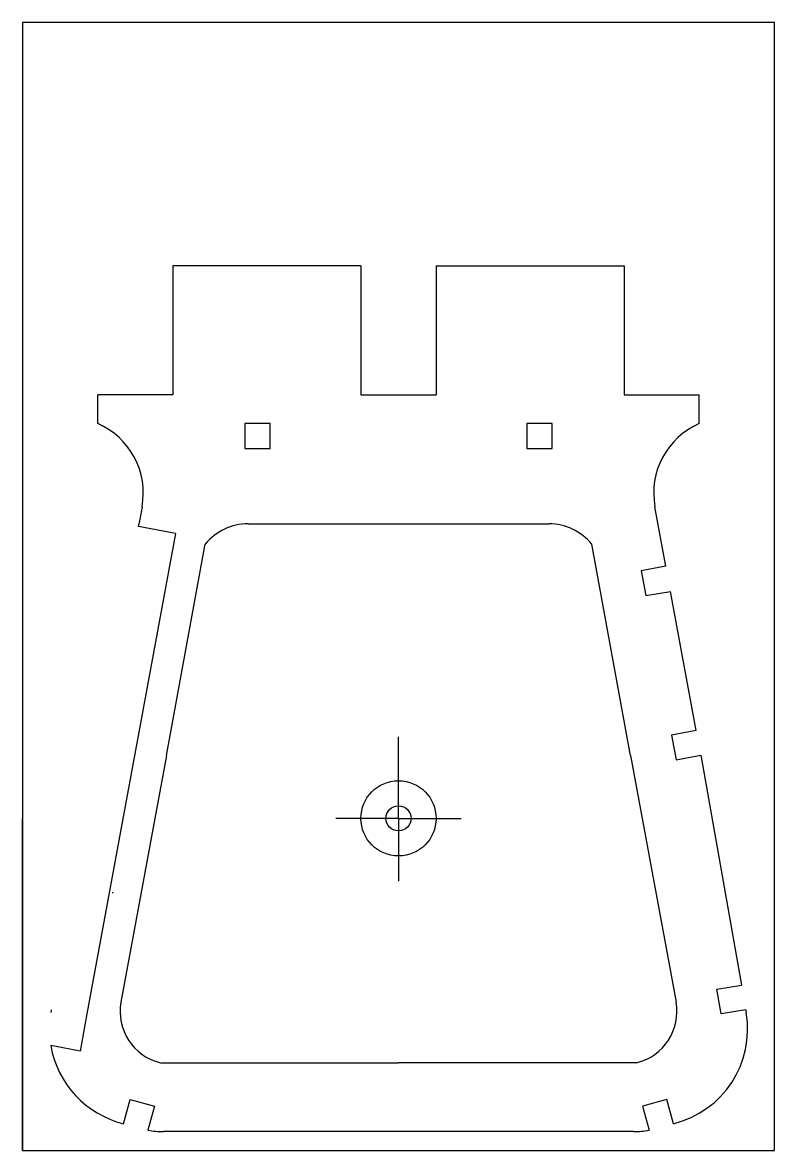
# Model space of a CAD drawing. Header units: millimetres. Extents: x -30.6 to 29.4, y -36 to 54.
import ezdxf

# ---------------------------------------------------------------- set-up
doc = ezdxf.new("R2010")
doc.units = ezdxf.units.MM
doc.layers.get('0').update_dxf_attribs({"linetype": 'CONTINUOUS'})

msp = doc.modelspace()

# ---------------------------------------------------------------- linework, layer by layer
for p, q in [((-3.6, 34.584), (-18.6, 34.584)), ((-18.6, 34.584), (-18.6, 24.284)), ((-3.6, 34.584), (-3.6, 24.284)), ((2.4, 34.584), (17.4, 34.584)), ((2.4, 34.584), (2.4, 24.284)), ((17.4, 34.584), (17.4, 24.284)), ((-24.6, 22), (-24.6, 24.284)), ((-18.6, 24.284), (-24.6, 24.284)), ((-3.6, 24.284), (2.4, 24.284)), ((17.4, 24.284), (23.4, 24.284)), ((23.4, 22), (23.4, 24.284)), ((-21.066, 15.358), (-21.225, 14.496)), ((20.74, 10.61), (19.866, 15.358)), ((-21.225, 14.496), (-21.323, 13.964)), ((-21.356, 13.783), (-21.323, 13.964)), ((-18.406, 13.24), (-21.356, 13.783)), ((-12.6, 14), (11.4, 14)), ((-18.406, 13.24), (-25.465, -25.11)), ((-19.125, -4.479), (-16.021, 12.387)), ((17.925, -4.479), (14.821, 12.387)), ((20.74, 10.61), (18.773, 10.248)), ((18.773, 10.248), (19.135, 8.281)), ((19.135, 8.281), (21.108, 8.61)), ((23.154, -2.5), (21.108, 8.61)), ((23.154, -2.5), (21.187, -2.862)), ((-0.6, -8), (-0.6, -3)), ((21.187, -2.862), (21.549, -4.829)), ((-19.125, -4.479), (-22.749, -24.162)), ((17.925, -4.479), (21.549, -24.162)), ((21.549, -4.829), (23.516, -4.467)), ((23.516, -4.467), (26.773, -22.801)), ((-0.6, -9.5), (-0.6, -8)), ((-30.6, -36), (-30.6, -9.5)), ((-0.6, -9.5), (-5.6, -9.5)), ((-0.6, -9.5), (-0.6, -14.5)), ((-0.6, -9.5), (4.4, -9.5)), ((-23.45, -15.423), (-23.364, -15.423)), ((24.802, -23.139), (26.773, -22.801)), ((25.14, -25.11), (24.802, -23.139)), ((-28.311, -24.772), (-28.35, -25)), ((-25.465, -25.11), (-26.01, -28.067)), ((27.111, -24.772), (25.14, -25.11)), ((27.111, -24.772), (27.15, -25)), ((-26.01, -28.067), (-28.348, -27.636)), ((-19.6, -29), (-0.6, -29)), ((18.4, -29), (-0.6, -29)), ((-22.536, -33.865), (-22.012, -31.935)), ((-22.012, -31.935), (-20.082, -32.459)), ((20.812, -31.935), (18.882, -32.459)), ((21.336, -33.865), (20.812, -31.935)), ((-20.082, -32.459), (-20.6, -34.391)), ((18.882, -32.459), (19.4, -34.391)), ((18.15, -34.5), (-19.35, -34.5))]:
    msp.add_line(p, q)
for points in [[(-30.6, -36), (29.4, -36), (29.4, 54), (-30.6, 54)], [(-10.85, 20), (-10.85, 22), (-12.85, 22), (-12.85, 20)], [(11.65, 20), (11.65, 22), (9.65, 22), (9.65, 20)]]:
    msp.add_lwpolyline(points, close=True)
for radius in [3, 1, 1]:
    msp.add_circle((-0.6, -9.5), radius)
for centre, radius, start, end in [((-27.016, 16.454), 6.05, -10.43048, 66.46413), ((25.816, 16.454), 6.05, 113.53587, 190.43048), ((-12.6, 9.566), 4.434, 90, 140.48836), ((11.4, 9.566), 4.434, 39.51164, 90), ((-18.624, -24.921), 4.194, 169.56952, 256.53913), ((17.424, -24.921), 4.194, -76.53913, 10.43048), ((19.487, -26.313), 7.775, -76.24072, 9.7242), ((-20.687, -26.313), 7.775, 189.7988, 256.24072), ((-19.35, -27.304), 7.196, 259.99686, 270), ((18.15, -27.304), 7.196, 270, 280.00314)]:
    msp.add_arc(centre, radius, start, end)

doc.saveas('drawing.dxf')
